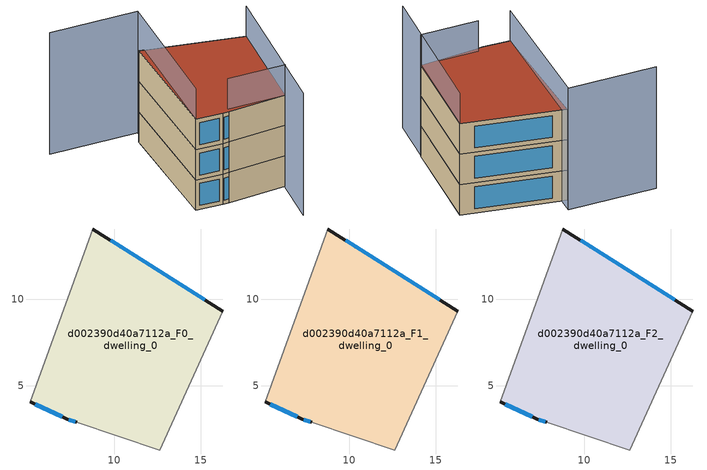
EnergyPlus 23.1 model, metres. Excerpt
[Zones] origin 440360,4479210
d002390d40a7112a_F0_dwelling_0
 floor ground (EU_floor_Construction): 16.29,9.32 12.64,1.29 7.84,2.9 7.3,3.08 5.15,4.07 8.77,14.07 z0
 wall outside (EU_wall_Construction): 5.15,4.07 7.3,3.08 7.84,2.9 / 16.29,9.32 8.77,14.07 z0:3
 wall adiabatic (EU_wall_Construction): 8.77,14.07 5.15,4.07 / 7.84,2.9 12.64,1.29 16.29,9.32 z0:3
 window (EU_Window_Construction): 5.45,3.94 7,3.22 / 15.25,9.98 9.81,13.41 / 7.38,3.05 7.76,2.92 z0.42:2.58
d002390d40a7112a_F1_dwelling_0
 floor to d002390d40a7112a_F0_dwelling_0 (EU_floor_Construction): 16.29,9.32 12.64,1.29 7.84,2.9 7.3,3.08 5.15,4.07 8.76,14.07 z3
 wall outside (EU_wall_Construction): 5.15,4.07 7.3,3.08 7.84,2.9 / 16.29,9.32 8.77,14.07 z3:6
 wall adiabatic (EU_wall_Construction): 8.77,14.07 5.15,4.07 / 7.84,2.9 12.64,1.29 16.29,9.32 z3:6
 window (EU_Window_Construction): 5.45,3.94 7,3.22 / 15.25,9.98 9.81,13.41 / 7.38,3.05 7.76,2.92 z3.42:5.58
d002390d40a7112a_F2_dwelling_0
 floor to d002390d40a7112a_F1_dwelling_0 (EU_floor_Construction): 16.29,9.32 12.64,1.29 7.84,2.9 7.3,3.08 5.15,4.07 8.76,14.07 z6
 wall outside (EU_wall_Construction): 5.15,4.07 7.3,3.08 7.84,2.9 / 16.29,9.32 8.77,14.07 z6:9
 wall adiabatic (EU_wall_Construction): 8.77,14.07 5.15,4.07 / 7.84,2.9 12.64,1.29 16.29,9.32 z6:9
 window (EU_Window_Construction): 5.45,3.94 7,3.22 / 15.25,9.98 9.81,13.41 / 7.38,3.05 7.76,2.92 z6.42:8.58
 roof outside (EU_roof_Construction): 12.64,1.29 16.29,9.32 8.77,14.07 5.15,4.07 7.3,3.08 7.84,2.9 z9
shading: 7.98,3.24 12.64,1.29 / 10.79,-2.57 16.29,9.32 / 2.48,17.99 9.65,15.06 / 9.65,15.06 5.15,4.07 z0:12
[Building]
EU S2 Campaign: North Axis=0; Terrain=City; Solar Distribution=FullExterior
[Site:Location]
Madrid: Latitude=40.5; Longitude=-3.5; Time Zone=1; Elevation=609
[SizingPeriod:WeatherFileDays]
AnnualSizingPeriod: Begin Month=1; Begin Day of Month=1; End Month=12; End Day of Month=31; Day of Week for Start Day=Monday; Use Weather File Daylight Saving Period=No; Use Weather File Rain and Snow Indicators=No
[MATERIAL]
EU_InternalMass_Material: Roughness=MediumRough; Thickness=0.1; Conductivity=1; Density=1800; Specific Heat=900; Thermal Absorptance=0.9; Solar Absorptance=0.7; Visible Absorptance=0.7
[MATERIAL:NOMASS] Roughness=MediumRough; Thermal Absorptance=0.9; Solar Absorptance=0.7; Visible Absorptance=0.7
Name | Thermal Resistance
EU_wall_NoMass | 1.60022
EU_roof_NoMass | 1.57597
EU_floor_NoMass | 0.470652
[WINDOWMATERIAL:SIMPLEGLAZINGSYSTEM]
EU_Window_SimpleGlazing: UFactor=3.28802; Solar Heat Gain Coefficient=0.85; Visible Transmittance=0.85
[CONSTRUCTION]
EU_wall_Construction: EU_wall_NoMass
EU_roof_Construction: EU_roof_NoMass
EU_floor_Construction: EU_floor_NoMass
EU_Window_Construction: EU_Window_SimpleGlazing
EU_InternalMass_Construction: EU_InternalMass_Material
[ZONE] Type=1; Multiplier=1; Ceiling Height=autocalculate; Floor Area=autocalculate; Part of Total Floor Area=Yes
Name | Volume
d002390d40a7112a_F0_dwelling_0 | 246.22
d002390d40a7112a_F1_dwelling_0; d002390d40a7112a_F2_dwelling_0 | 246.219
[INTERNALMASS] Construction=EU_InternalMass_Construction; Surface Area=82.0731
Name | Zone or ZoneList
d002390d40a7112a_F0_dwelling_0_EU_InternalMass | d002390d40a7112a_F0_dwelling_0
d002390d40a7112a_F1_dwelling_0_EU_InternalMass | d002390d40a7112a_F1_dwelling_0
d002390d40a7112a_F2_dwelling_0_EU_InternalMass | d002390d40a7112a_F2_dwelling_0
[OTHEREQUIPMENT] Fuel Type=Electricity; Design Level Calculation Method=Watts/Area; Power per Zone Floor Area=1; Fraction Latent=0; Fraction Radiant=0; Fraction Lost=0; Carbon Dioxide Generation Rate=0; EndUse Subcategory=EU_Step8_InternalGains
Name | Zone or ZoneList or Space or SpaceList | Schedule
EU_Step8_InternalGain_d002390d40a7112a_F0_dwelling_0_f000 | d002390d40a7112a_F0_dwelling_0 | EU_Step8_GainSchedule_d002390d40a7112a_F0_dwelling_0_f000
EU_Step8_InternalGain_d002390d40a7112a_F1_dwelling_0_f000 | d002390d40a7112a_F1_dwelling_0 | EU_Step8_GainSchedule_d002390d40a7112a_F1_dwelling_0_f000
EU_Step8_InternalGain_d002390d40a7112a_F2_dwelling_0_f000 | d002390d40a7112a_F2_dwelling_0 | EU_Step8_GainSchedule_d002390d40a7112a_F2_dwelling_0_f000
[ZONEVENTILATION:DESIGNFLOWRATE] Schedule=EU_AlwaysOn; Design Flow Rate Calculation Method=AirChanges/Hour; Air Changes per Hour=0.480704; Ventilation Type=Natural; Fan Pressure Rise=0; Fan Total Efficiency=1; Constant Term Coefficient=1; Temperature Term Coefficient=0; Velocity Term Coefficient=0; Velocity Squared Term Coefficient=0; Minimum Indoor Temperature=-100; Maximum Indoor Temperature=100; Delta Temperature=-100; Minimum Outdoor Temperature=-100; Maximum Outdoor Temperature=100; Maximum Wind Speed=40
Name | Zone or ZoneList or Space or SpaceList
EU_ConstantAir_d002390d40a7112a_F0_dwelling_0 | d002390d40a7112a_F0_dwelling_0
EU_ConstantAir_d002390d40a7112a_F1_dwelling_0 | d002390d40a7112a_F1_dwelling_0
EU_ConstantAir_d002390d40a7112a_F2_dwelling_0 | d002390d40a7112a_F2_dwelling_0
[HVACTEMPLATE:THERMOSTAT] Constant Heating Setpoint=20; Constant Cooling Setpoint=50
EU_HeatOnly_d002390d40a7112a_F0_dwelling_0; EU_HeatOnly_d002390d40a7112a_F1_dwelling_0; EU_HeatOnly_d002390d40a7112a_F2_dwelling_0
[HVACTEMPLATE:ZONE:IDEALLOADSAIRSYSTEM] System Availability Schedule=EU_AlwaysOn; Maximum Heating Supply Air Temperature=50; Minimum Cooling Supply Air Temperature=13; Maximum Heating Supply Air Humidity Ratio=0.0156; Minimum Cooling Supply Air Humidity Ratio=0.0077; Heating Limit=NoLimit; Cooling Limit=NoLimit; Heating Availability Schedule=EU_AlwaysOn; Cooling Availability Schedule=EU_CoolingOff; Dehumidification Control Type=ConstantSensibleHeatRatio; Cooling Sensible Heat Ratio=0.7; Dehumidification Setpoint=60; Humidification Control Type=None; Humidification Setpoint=30; Outdoor Air Method=None; Outdoor Air Flow Rate per Person=0.00944; Outdoor Air Flow Rate per Zone Floor Area=0; Outdoor Air Flow Rate per Zone=0; Demand Controlled Ventilation Type=None; Outdoor Air Economizer Type=NoEconomizer; Heat Recovery Type=None; Sensible Heat Recovery Effectiveness=0.7; Latent Heat Recovery Effectiveness=0.65
Name | Template Thermostat
d002390d40a7112a_F0_dwelling_0 | EU_HeatOnly_d002390d40a7112a_F0_dwelling_0
d002390d40a7112a_F1_dwelling_0 | EU_HeatOnly_d002390d40a7112a_F1_dwelling_0
d002390d40a7112a_F2_dwelling_0 | EU_HeatOnly_d002390d40a7112a_F2_dwelling_0
[SIZING:ZONE] Zone Cooling Design Supply Air Temperature Input Method=SupplyAirTemperature; Zone Cooling Design Supply Air Temperature=13; Zone Heating Design Supply Air Temperature Input Method=SupplyAirTemperature; Zone Heating Design Supply Air Temperature=50; Zone Cooling Design Supply Air Humidity Ratio=0.008; Zone Heating Design Supply Air Humidity Ratio=0.008; Cooling Design Air Flow Method=DesignDay; Cooling Design Air Flow Rate=0; Cooling Minimum Air Flow per Zone Floor Area=0.000762; Cooling Minimum Air Flow=0; Cooling Minimum Air Flow Fraction=0.2; Heating Design Air Flow Method=DesignDay; Heating Design Air Flow Rate=0; Heating Maximum Air Flow per Zone Floor Area=0.002032; Heating Maximum Air Flow=0.141576; Heating Maximum Air Flow Fraction=0.3; Account for Dedicated Outdoor Air System=No; Dedicated Outdoor Air System Control Strategy=NeutralSupplyAir; Dedicated Outdoor Air Low Setpoint Temperature for Design=autosize; Dedicated Outdoor Air High Setpoint Temperature for Design=autosize; Zone Load Sizing Method=Sensible Load Only No Latent Load; Zone Latent Cooling Design Supply Air Humidity Ratio Input Method=HumidityRatioDifference; Zone Cooling Design Supply Air Humidity Ratio Difference=0.005; Zone Latent Heating Design Supply Air Humidity Ratio Input Method=HumidityRatioDifference; Zone Humidification Design Supply Air Humidity Ratio Difference=0.005
d002390d40a7112a_F0_dwelling_0; d002390d40a7112a_F1_dwelling_0; d002390d40a7112a_F2_dwelling_0
[SCHEDULE:CONSTANT]
Name | Hourly Value
EU_AlwaysOn | 1
EU_CoolingOff | 0
[SCHEDULE:FILE] Column Number=1; Rows to Skip at Top=0; Number of Hours of Data=8760; Column Separator=Comma; Interpolate to Timestep=No; Minutes per Item=60; Adjust Schedule for Daylight Savings=Yes
Name | File
EU_Step8_GainSchedule_d002390d40a7112a_F0_dwelling_0_f000 | ../../schedules/d002390d40a7112a/d002390d40a7112a_F0_dwelling_0_f000_gain.csv
EU_Step8_GainSchedule_d002390d40a7112a_F1_dwelling_0_f000 | ../../schedules/d002390d40a7112a/d002390d40a7112a_F1_dwelling_0_f000_gain.csv
EU_Step8_GainSchedule_d002390d40a7112a_F2_dwelling_0_f000 | ../../schedules/d002390d40a7112a/d002390d40a7112a_F2_dwelling_0_f000_gain.csv
